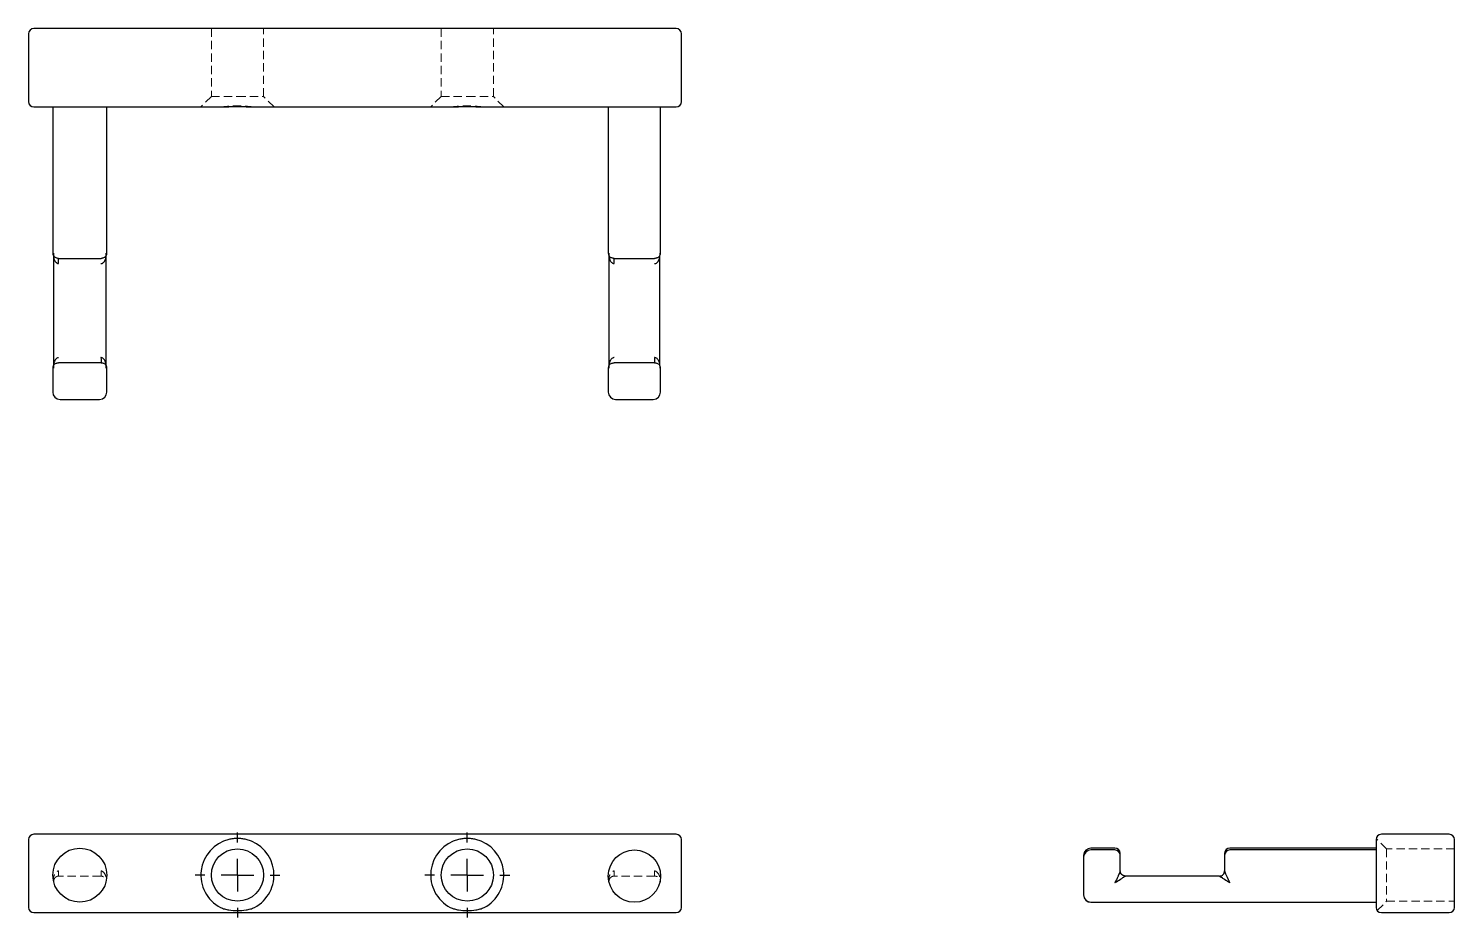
# Model space of a CAD drawing. Header units: millimetres. Extents: x 33 to 251, y 50 to 186.
import ezdxf

# ---------------------------------------------------------------- set-up
doc = ezdxf.new("R2010")
doc.units = ezdxf.units.MM
doc.linetypes.add('HIDDEN', pattern=[1.905, 1.27, -0.635])
doc.layers.add('10', color=7, linetype='Continuous')

# ---------------------------------------------------------------- blocks, each defined once
blk = doc.blocks.new('SW_CENTERMARKSYMBOL_0')
at = {"layer": '10', "color": 0}
for p, q in [((0, 5), (0, 6.5)), ((0, 0), (0, 2.5)), ((-5, 0), (-6.5, 0)), ((0, 0), (-2.5, 0)), ((0, 0), (0, -2.5)), ((0, 0), (2.5, 0)), ((5, 0), (6.5, 0)), ((0, -5), (0, -6.5))]:
    blk.add_line(p, q, dxfattribs=at)
blk = doc.blocks.new('SW_CENTERMARKSYMBOL_1')
at = {"layer": '10', "color": 0}
for p, q in [((0, 5), (0, 6.5)), ((0, 0), (0, 2.5)), ((-5, 0), (-6.5, 0)), ((0, 0), (-2.5, 0)), ((0, 0), (0, -2.5)), ((0, 0), (2.5, 0)), ((5, 0), (6.5, 0)), ((0, -5), (0, -6.5))]:
    blk.add_line(p, q, dxfattribs=at)

msp = doc.modelspace()

# ---------------------------------------------------------------- linework, layer by layer
at = {"color": 7, "linetype": 'Continuous', "lineweight": 25}
for p, q in [((132.2, 186.4), (33.8, 186.4)), ((33, 185.6), (33, 175.2)), ((133, 175.2), (133, 185.6)), ((33.8, 174.4), (63.67, 174.4)), ((36.71, 174.4), (36.71, 152)), ((45, 152), (45, 174.4)), ((66.33, 174.4), (98.87, 174.4)), ((101.53, 174.4), (132.2, 174.4)), ((121.8, 174.4), (121.8, 152)), ((129.8, 152), (129.8, 174.4)), ((36.85, 151.56), (36.85, 134.84)), ((36.95, 151.44), (36.92, 151.43)), ((37.58, 151.2), (44.14, 151.2)), ((44.8, 151.44), (44.78, 151.45)), ((44.87, 134.84), (44.87, 151.56)), ((121.9, 151.61), (121.9, 134.79)), ((121.96, 151.52), (121.95, 151.5)), ((122.7, 151.2), (128.9, 151.2)), ((129.66, 151.51), (129.65, 151.54)), ((129.7, 134.79), (129.7, 151.61)), ((36.71, 134.4), (36.71, 130.72)), ((36.91, 134.96), (36.93, 134.95)), ((44.14, 135.2), (37.58, 135.2)), ((44.77, 134.96), (44.79, 134.97)), ((45, 130.72), (45, 134.4)), ((121.8, 134.4), (121.8, 130.72)), ((121.94, 134.89), (121.95, 134.86)), ((128.9, 135.2), (122.7, 135.2)), ((129.64, 134.88), (129.65, 134.9)), ((129.8, 130.72), (129.8, 134.4)), ((37.83, 129.6), (43.88, 129.6)), ((122.92, 129.6), (128.29, 129.6)), ((128.29, 129.6), (128.68, 129.6)), ((33, 62.2), (33, 51.8)), ((132.2, 63), (33.8, 63)), ((133, 51.8), (133, 62.2)), ((239.4, 62.2), (239.4, 51.8)), ((250.6, 63), (240.2, 63)), ((251.4, 51.8), (251.4, 62.2)), ((194.6, 59.76), (194.6, 59.48)), ((194.6, 59.48), (194.6, 58.04)), ((199.4, 60.88), (195.72, 60.88)), ((199.4, 60.6), (195.72, 60.6)), ((200.2, 59.8), (200.2, 60.08)), ((200.2, 57.4), (200.2, 59.8)), ((216.2, 60.08), (216.2, 59.8)), ((216.2, 59.8), (216.2, 57.4)), ((239.4, 60.88), (217, 60.88)), ((239.4, 60.6), (217, 60.6)), ((194.6, 58.04), (194.6, 53.72)), ((215.4, 56.6), (201, 56.6)), ((194.6, 53.72), (194.6, 53.71)), ((195.72, 52.6), (239.4, 52.6)), ((195.72, 52.59), (239.4, 52.59)), ((33.8, 51), (132.2, 51)), ((240.2, 51), (250.6, 51))]:
    msp.add_line(p, q, dxfattribs=at)
at = {"color": 7, "linetype": 'HIDDEN', "lineweight": 18}
for p, q in [((61, 186.4), (61, 176)), ((69, 176), (69, 186.4)), ((96.2, 186.4), (96.2, 176)), ((104.2, 176), (104.2, 186.4)), ((61, 176), (59.4, 174.4)), ((61, 176), (65, 176)), ((65, 176), (69, 176)), ((70.6, 174.4), (69, 176)), ((96.2, 176), (94.6, 174.4)), ((96.2, 176), (100.2, 176)), ((100.2, 176), (104.2, 176)), ((105.8, 174.4), (104.2, 176)), ((36.85, 151.64), (36.85, 151.56)), ((36.88, 152), (36.87, 151.56)), ((44.84, 151.73), (44.84, 152)), ((44.87, 151.56), (44.87, 151.64)), ((121.9, 151.68), (121.9, 151.61)), ((121.93, 152), (121.93, 151.68)), ((129.67, 151.68), (129.67, 152)), ((129.7, 151.61), (129.7, 151.68)), ((36.85, 134.84), (36.85, 134.76)), ((36.87, 134.67), (36.88, 134.4)), ((44.84, 134.4), (44.85, 134.84)), ((44.87, 134.76), (44.87, 134.84)), ((121.9, 134.79), (121.9, 134.72)), ((121.93, 134.72), (121.93, 134.4)), ((129.67, 134.4), (129.67, 134.72)), ((129.7, 134.72), (129.7, 134.79)), ((241, 60.76), (239.4, 62.36)), ((241, 60.76), (241, 52.76)), ((251.4, 60.76), (241, 60.76)), ((200.19, 57.33), (200.2, 57.4)), ((200.26, 57.11), (200.2, 57.4)), ((44.07, 56.6), (37.65, 56.6)), ((128.9, 56.6), (122.7, 56.6)), ((215.4, 56.6), (215.66, 56.65)), ((239.56, 51.32), (241, 52.76)), ((241, 52.76), (251.4, 52.76))]:
    msp.add_line(p, q, dxfattribs=at)
at = {"color": 7, "linetype": 'Continuous', "lineweight": 25}
for centre, radius in [((40.86, 56.74), 4.14), ((65, 56.76), 4), ((100.2, 56.76), 4), ((125.8, 56.6), 4)]:
    msp.add_circle(centre, radius, dxfattribs=at)
for centre, radius, start, end in [((33.8, 185.6), 0.8, 90, 180), ((132.2, 185.6), 0.8, 0, 90), ((33.8, 175.2), 0.8, 180, 270), ((132.2, 175.2), 0.8, 270, 0), ((37.51, 152), 0.8, 180, 223.7265), ((44.2, 152), 0.8, 316.3426, 0), ((122.6, 152), 0.8, 180, 217.2724), ((129, 152), 0.8, 322.897, 0), ((37.51, 134.4), 0.8, 136.3419, 180), ((44.2, 134.4), 0.8, 0, 43.7292), ((122.6, 134.4), 0.8, 142.8968, 180), ((129, 134.4), 0.8, 0, 37.2729), ((37.83, 130.72), 1.12, 180, 270), ((43.88, 130.72), 1.12, 270, 0), ((122.92, 130.72), 1.12, 180, 270), ((128.68, 130.72), 1.12, 270, 0), ((33.8, 62.2), 0.8, 90, 180), ((65, 56.76), 5.6, 103.7291, 242.3395), ((65, 56.76), 5.6, 297.6605, 76.2709), ((100.2, 56.76), 5.6, 103.7291, 242.3395), ((100.2, 56.76), 5.6, 297.6605, 76.2709), ((132.2, 62.2), 0.8, 0, 90), ((240.2, 62.2), 0.8, 90, 180), ((250.6, 62.2), 0.8, 0, 90), ((195.72, 59.76), 1.12, 90, 180), ((195.72, 59.48), 1.12, 90, 180), ((199.4, 60.08), 0.8, 0, 90), ((199.4, 59.8), 0.8, 360, 90), ((217, 60.08), 0.8, 90, 180), ((217, 59.8), 0.8, 90, 180), ((195.72, 53.72), 1.12, 180, 270), ((195.72, 53.71), 1.12, 180, 270), ((33.8, 51.8), 0.8, 180, 270), ((132.2, 51.8), 0.8, 270, 0), ((240.2, 51.8), 0.8, 180, 270), ((250.6, 51.8), 0.8, 270, 0)]:
    msp.add_arc(centre, radius, start, end, dxfattribs=at)
at = {"color": 7, "linetype": 'HIDDEN', "lineweight": 18}
for centre, start, end in [((201, 57.4), 224.55, 239.6915), ((37.65, 55.8), 90, 92.4005), ((44.07, 55.8), 87.5995, 90)]:
    msp.add_arc(centre, 0.8, start, end, dxfattribs=at)
for points, knots in [([(62.4, 174.4), (62.6, 174.4), (62.81, 174.42), (63.24, 174.46), (63.46, 174.48), (64.11, 174.53), (64.55, 174.56), (65.44, 174.56), (65.89, 174.53), (66.54, 174.48), (66.76, 174.46), (67.19, 174.42), (67.4, 174.4), (67.6, 174.4)], [0, 0, 0, 0, 0.125, 0.125, 0.25, 0.25, 0.5, 0.5, 0.75, 0.75, 0.875, 0.875, 1, 1, 1, 1]), ([(97.6, 174.4), (97.8, 174.4), (98.01, 174.42), (98.44, 174.46), (98.66, 174.48), (99.31, 174.53), (99.75, 174.56), (100.64, 174.56), (101.09, 174.53), (101.74, 174.48), (101.96, 174.46), (102.39, 174.42), (102.6, 174.4), (102.8, 174.4)], [0, 0, 0, 0, 0.125, 0.125, 0.25, 0.25, 0.5, 0.5, 0.75, 0.75, 0.875, 0.875, 1, 1, 1, 1]), ([(36.94, 151.45), (36.93, 151.46), (36.85, 151.53), (36.78, 151.72), (36.84, 151.9), (36.88, 152)], [0, 0, 0, 0, 0.074777, 0.457694, 1, 1, 1, 1]), ([(36.91, 151.42), (36.89, 151.43), (36.87, 151.46), (36.86, 151.54), (36.85, 151.58)], [0, 0, 0, 0, 0.514911, 1, 1, 1, 1]), ([(44.84, 152), (44.87, 151.9), (44.94, 151.72), (44.87, 151.53), (44.79, 151.46), (44.78, 151.45)], [0, 0, 0, 0, 0.544789, 0.926223, 1, 1, 1, 1]), ([(44.87, 151.56), (44.86, 151.52), (44.85, 151.45), (44.83, 151.44), (44.82, 151.43)], [0, 0, 0, 0, 0.4799663, 1, 1, 1, 1]), ([(121.97, 151.52), (121.93, 151.58), (121.83, 151.73), (121.89, 151.9), (121.93, 152)], [0, 0, 0, 0, 0.385666, 1, 1, 1, 1]), ([(121.94, 151.49), (121.94, 151.5), (121.92, 151.51), (121.91, 151.57), (121.9, 151.6)], [0, 0, 0, 0, 0.51952, 1, 1, 1, 1]), ([(129.67, 152), (129.71, 151.89), (129.77, 151.73), (129.67, 151.58), (129.63, 151.52)], [0, 0, 0, 0, 0.633234, 1, 1, 1, 1]), ([(129.69, 151.58), (129.69, 151.56), (129.68, 151.51), (129.67, 151.5), (129.66, 151.5)], [0, 0, 0, 0, 0.474329, 1, 1, 1, 1]), ([(36.88, 134.4), (36.84, 134.5), (36.78, 134.68), (36.84, 134.87), (36.93, 134.94), (36.94, 134.95)], [0, 0, 0, 0, 0.544741, 0.9262294, 1, 1, 1, 1]), ([(36.85, 134.84), (36.86, 134.88), (36.87, 134.95), (36.89, 134.96), (36.9, 134.97)], [0, 0, 0, 0, 0.479948, 1, 1, 1, 1]), ([(44.78, 134.95), (44.79, 134.94), (44.87, 134.87), (44.94, 134.68), (44.87, 134.5), (44.84, 134.4)], [0, 0, 0, 0, 0.074754, 0.457911, 1, 1, 1, 1]), ([(44.81, 134.98), (44.82, 134.97), (44.85, 134.94), (44.86, 134.86), (44.87, 134.82)], [0, 0, 0, 0, 0.514915, 1, 1, 1, 1]), ([(121.93, 134.4), (121.89, 134.51), (121.83, 134.67), (121.93, 134.82), (121.97, 134.88)], [0, 0, 0, 0, 0.633223, 1, 1, 1, 1]), ([(121.91, 134.82), (121.91, 134.84), (121.92, 134.89), (121.93, 134.9), (121.94, 134.9)], [0, 0, 0, 0, 0.474325, 1, 1, 1, 1]), ([(129.63, 134.88), (129.67, 134.82), (129.77, 134.67), (129.71, 134.5), (129.67, 134.4)], [0, 0, 0, 0, 0.385715, 1, 1, 1, 1]), ([(129.66, 134.91), (129.66, 134.9), (129.68, 134.89), (129.69, 134.83), (129.7, 134.8)], [0, 0, 0, 0, 0.519521, 1, 1, 1, 1]), ([(36.88, 55.58), (36.88, 55.58), (36.88, 55.58), (36.8, 55.86), (36.78, 56.31), (37.02, 57.01), (37.35, 57.34), (37.58, 57.4)], [-0.2656982, -0.2656982, -0.2656982, -0.2656982, -0.2649599, -0.2649599, -0.1586806, -0.105541, 0.0007383, 0.0007383, 0.0007383, 0.0007383]), ([(44.14, 57.4), (44.37, 57.34), (44.7, 57), (44.94, 56.31), (44.92, 55.86), (44.84, 55.58), (44.84, 55.58), (44.84, 55.58)], [-0.2664366, -0.2664366, -0.2664366, -0.2664366, -0.1601573, -0.1070176, -0.0007383, -0.0007383, 0, 0, 0, 0]), ([(121.93, 55.6), (121.93, 55.6), (121.93, 55.6), (121.85, 55.89), (121.85, 56.34), (122.12, 57.03), (122.46, 57.35), (122.7, 57.4)], [-0.2668788, -0.2668788, -0.2668788, -0.2668788, -0.2661411, -0.2661411, -0.1593895, -0.1060138, 0.0007378, 0.0007378, 0.0007378, 0.0007378]), ([(128.9, 57.4), (129.14, 57.35), (129.48, 57.03), (129.75, 56.34), (129.75, 55.89), (129.67, 55.6), (129.67, 55.6), (129.67, 55.6)], [-0.2676166, -0.2676166, -0.2676166, -0.2676166, -0.1608651, -0.1074893, -0.0007378, -0.0007378, 0, 0, 0, 0]), ([(200.2, 57.4), (200.2, 57.34), (200.07, 57), (199.76, 56.31), (199.54, 55.86), (199.4, 55.58), (199.4, 55.58), (199.4, 55.58)], [-0.2664366, -0.2664366, -0.2664366, -0.2664366, -0.1601573, -0.1070176, -0.0007383, -0.0007383, 0, 0, 0, 0]), ([(200.69, 56.66), (200.6, 56.71), (200.43, 56.8), (200.34, 56.96), (200.3, 57.03)], [0, 0, 0, 0, 0.564014, 1, 1, 1, 1]), ([(201, 56.6), (200.89, 56.61), (200.69, 56.63), (200.54, 56.75), (200.47, 56.81)], [0, 0, 0, 0, 0.532923, 1, 1, 1, 1]), ([(217, 55.58), (217, 55.58), (217, 55.58), (216.86, 55.86), (216.64, 56.31), (216.33, 57.01), (216.2, 57.34), (216.2, 57.4)], [-0.2656982, -0.2656982, -0.2656982, -0.2656982, -0.2649599, -0.2649599, -0.1586806, -0.105541, 0.0007383, 0.0007383, 0.0007383, 0.0007383]), ([(37.61, 56.6), (37.39, 56.59), (37.09, 56.43), (36.85, 56.02), (36.83, 55.75), (36.88, 55.58), (36.88, 55.58), (36.88, 55.58)], [-0.2656982, -0.2656982, -0.2656982, -0.2656982, -0.1594189, -0.1062793, 0, 0, 0.0007383, 0.0007383, 0.0007383, 0.0007383]), ([(122.7, 56.6), (122.48, 56.6), (122.17, 56.45), (121.91, 56.05), (121.88, 55.77), (121.93, 55.6), (121.93, 55.6), (121.93, 55.6)], [-0.2668788, -0.2668788, -0.2668788, -0.2668788, -0.1601273, -0.1067515, 0, 0, 0.0007378, 0.0007378, 0.0007378, 0.0007378]), ([(199.4, 55.58), (199.4, 55.58), (199.4, 55.58), (199.69, 55.75), (200.12, 56.02), (200.74, 56.43), (201, 56.59), (201, 56.6)], [-0.2664366, -0.2664366, -0.2664366, -0.2664366, -0.2656982, -0.2656982, -0.1594189, -0.1062793, 0, 0, 0, 0]), ([(215.4, 56.6), (215.4, 56.59), (215.66, 56.43), (216.28, 56.02), (216.71, 55.75), (217, 55.58), (217, 55.58), (217, 55.58)], [-0.2656982, -0.2656982, -0.2656982, -0.2656982, -0.1594189, -0.1062793, 0, 0, 0.0007383, 0.0007383, 0.0007383, 0.0007383])]:
    msp.add_open_spline(points, degree=3, knots=knots, dxfattribs=at)
at = {"color": 7, "linetype": 'Continuous', "lineweight": 25}
for points, knots in [([(66.33, 174.4), (66.11, 174.4), (65.89, 174.4), (65.45, 174.41), (65.23, 174.41), (64.78, 174.41), (64.55, 174.41), (64.11, 174.4), (63.89, 174.4), (63.67, 174.4)], [0, 0, 0, 0, 0.25, 0.25, 0.5, 0.5, 0.75, 0.75, 1, 1, 1, 1]), ([(101.53, 174.4), (101.31, 174.4), (101.09, 174.4), (100.65, 174.41), (100.43, 174.41), (99.98, 174.41), (99.75, 174.41), (99.31, 174.4), (99.09, 174.4), (98.87, 174.4)], [0, 0, 0, 0, 0.25, 0.25, 0.5, 0.5, 0.75, 0.75, 1, 1, 1, 1]), ([(36.87, 151.56), (36.87, 151.5), (36.85, 151.29), (36.94, 151), (37.09, 150.73), (37.24, 150.55), (37.4, 150.45), (37.52, 150.41), (37.59, 150.4), (37.61, 150.4)], [0, 0, 0, 0, 0.1366886, 0.4386801, 0.5981312, 0.761112, 0.8918003, 0.9479453, 1, 1, 1, 1]), ([(37.58, 151.2), (37.52, 151.2), (37.39, 151.21), (37.2, 151.27), (37.04, 151.35), (36.97, 151.42), (36.94, 151.45)], [0, 0, 0, 0, 0.190194, 0.436236, 0.748738, 1, 1, 1, 1]), ([(44.1, 150.4), (44.13, 150.4), (44.19, 150.41), (44.32, 150.45), (44.48, 150.55), (44.64, 150.74), (44.78, 151.02), (44.86, 151.29), (44.85, 151.49), (44.85, 151.55)], [0, 0, 0, 0, 0.052586, 0.109335, 0.241517, 0.406449, 0.591087, 0.880527, 1, 1, 1, 1]), ([(44.78, 151.45), (44.74, 151.42), (44.67, 151.35), (44.51, 151.27), (44.32, 151.21), (44.19, 151.2), (44.14, 151.2)], [0, 0, 0, 0, 0.275798, 0.577511, 0.815582, 1, 1, 1, 1]), ([(121.93, 151.59), (121.92, 151.52), (121.91, 151.3), (122.01, 151.01), (122.16, 150.73), (122.32, 150.55), (122.48, 150.45), (122.61, 150.41), (122.67, 150.4), (122.7, 150.4)], [0, 0, 0, 0, 0.151258, 0.443929, 0.608188, 0.766953, 0.894413, 0.949205, 1, 1, 1, 1]), ([(122.7, 151.2), (122.64, 151.2), (122.51, 151.21), (122.33, 151.26), (122.14, 151.35), (122.01, 151.44), (121.98, 151.51), (121.97, 151.52)], [0, 0, 0, 0, 0.152034, 0.347629, 0.594613, 0.898937, 1, 1, 1, 1]), ([(128.9, 150.4), (128.93, 150.4), (128.99, 150.41), (129.12, 150.45), (129.28, 150.55), (129.44, 150.74), (129.59, 151.02), (129.69, 151.3), (129.68, 151.51), (129.67, 151.57)], [0, 0, 0, 0, 0.051362, 0.106791, 0.235805, 0.396581, 0.58059, 0.864581, 1, 1, 1, 1]), ([(129.63, 151.52), (129.63, 151.51), (129.6, 151.45), (129.47, 151.36), (129.28, 151.26), (129.09, 151.21), (128.96, 151.2), (128.9, 151.2)], [0, 0, 0, 0, 0.074718, 0.389108, 0.643641, 0.844524, 1, 1, 1, 1]), ([(37.61, 136), (37.59, 136), (37.52, 135.99), (37.4, 135.95), (37.24, 135.85), (37.08, 135.66), (36.94, 135.38), (36.85, 135.11), (36.87, 134.91), (36.87, 134.85)], [0, 0, 0, 0, 0.052587, 0.109336, 0.241522, 0.40646, 0.591099, 0.880549, 1, 1, 1, 1]), ([(44.85, 134.84), (44.85, 134.9), (44.86, 135.11), (44.77, 135.4), (44.63, 135.67), (44.48, 135.85), (44.32, 135.95), (44.19, 135.99), (44.13, 136), (44.1, 136)], [0, 0, 0, 0, 0.136698, 0.438682, 0.598135, 0.76112, 0.891808, 0.94795, 1, 1, 1, 1]), ([(122.7, 136), (122.67, 136), (122.61, 135.99), (122.48, 135.95), (122.32, 135.85), (122.16, 135.66), (122.01, 135.38), (121.91, 135.1), (121.92, 134.89), (121.93, 134.83)], [0, 0, 0, 0, 0.051362, 0.106791, 0.235806, 0.396583, 0.580592, 0.864584, 1, 1, 1, 1]), ([(129.67, 134.81), (129.68, 134.88), (129.69, 135.1), (129.59, 135.39), (129.44, 135.67), (129.28, 135.85), (129.12, 135.95), (128.99, 135.99), (128.93, 136), (128.9, 136)], [0, 0, 0, 0, 0.15126, 0.443929, 0.608189, 0.766955, 0.894414, 0.949206, 1, 1, 1, 1]), ([(36.94, 134.95), (36.97, 134.98), (37.04, 135.05), (37.21, 135.13), (37.39, 135.19), (37.52, 135.2), (37.58, 135.2)], [0, 0, 0, 0, 0.27581, 0.577524, 0.815591, 1, 1, 1, 1]), ([(44.14, 135.2), (44.2, 135.2), (44.33, 135.19), (44.52, 135.13), (44.68, 135.05), (44.75, 134.98), (44.78, 134.95)], [0, 0, 0, 0, 0.190168, 0.436203, 0.748718, 1, 1, 1, 1]), ([(121.97, 134.88), (121.97, 134.89), (122, 134.95), (122.13, 135.04), (122.32, 135.14), (122.51, 135.19), (122.64, 135.2), (122.7, 135.2)], [0, 0, 0, 0, 0.074719, 0.38911, 0.643644, 0.844526, 1, 1, 1, 1]), ([(128.9, 135.2), (128.96, 135.2), (129.09, 135.19), (129.27, 135.14), (129.46, 135.05), (129.59, 134.96), (129.62, 134.89), (129.63, 134.88)], [0, 0, 0, 0, 0.152029, 0.3476213, 0.5946072, 0.8989348, 1, 1, 1, 1]), ([(66.33, 62.2), (66.11, 62.25), (65.89, 62.29), (65.45, 62.34), (65.23, 62.35), (64.78, 62.35), (64.55, 62.34), (64.11, 62.29), (63.89, 62.25), (63.67, 62.2)], [0, 0, 0, 0, 0.25, 0.25, 0.5, 0.5, 0.75, 0.75, 1, 1, 1, 1]), ([(101.53, 62.2), (101.31, 62.25), (101.09, 62.29), (100.65, 62.34), (100.43, 62.35), (99.98, 62.35), (99.75, 62.34), (99.31, 62.29), (99.09, 62.25), (98.87, 62.2)], [0, 0, 0, 0, 0.25, 0.25, 0.5, 0.5, 0.75, 0.75, 1, 1, 1, 1]), ([(200.2, 57.4), (200.2, 57.35), (200.07, 57.03), (199.76, 56.34), (199.54, 55.89), (199.4, 55.6), (199.4, 55.6), (199.4, 55.6)], [-0.2676166, -0.2676166, -0.2676166, -0.2676166, -0.1608651, -0.1074893, -0.0007378, -0.0007378, 0, 0, 0, 0]), ([(200.49, 56.8), (200.48, 56.81), (200.38, 56.88), (200.29, 57.03), (200.21, 57.21), (200.2, 57.31), (200.19, 57.36)], [0, 0, 0, 0, 0.081433, 0.541177, 0.77039, 1, 1, 1, 1]), ([(200.47, 56.81), (200.46, 56.82), (200.36, 56.88), (200.24, 57.09), (200.21, 57.3), (200.2, 57.4)], [0, 0, 0, 0, 0.058184, 0.529092, 1, 1, 1, 1]), ([(200.99, 56.59), (200.94, 56.6), (200.84, 56.61), (200.66, 56.67), (200.56, 56.75), (200.49, 56.8)], [0, 0, 0, 0, 0.274258, 0.548029, 1, 1, 1, 1]), ([(215.4, 56.6), (215.61, 56.6), (215.82, 56.69), (216.11, 56.98), (216.2, 57.19), (216.2, 57.4)], [0, 0, 0, 0, 0.5, 0.5, 1, 1, 1, 1]), ([(217, 55.6), (217, 55.6), (217, 55.6), (216.86, 55.89), (216.64, 56.34), (216.33, 57.03), (216.2, 57.35), (216.2, 57.4)], [-0.2668788, -0.2668788, -0.2668788, -0.2668788, -0.2661411, -0.2661411, -0.1593895, -0.1060138, 0.0007378, 0.0007378, 0.0007378, 0.0007378]), ([(199.4, 55.6), (199.4, 55.6), (199.4, 55.6), (199.69, 55.77), (200.12, 56.05), (200.74, 56.45), (201, 56.6), (201, 56.6)], [-0.2676166, -0.2676166, -0.2676166, -0.2676166, -0.2668788, -0.2668788, -0.1601273, -0.1067515, 0, 0, 0, 0]), ([(201, 56.6), (200.89, 56.6), (200.78, 56.6), (200.69, 56.66), (200.69, 56.66)], [0, 0, 0, 0, 0.983483, 1, 1, 1, 1]), ([(215.4, 56.6), (215.4, 56.6), (215.66, 56.45), (216.28, 56.05), (216.71, 55.77), (217, 55.6), (217, 55.6), (217, 55.6)], [-0.2668788, -0.2668788, -0.2668788, -0.2668788, -0.1601273, -0.1067515, 0, 0, 0.0007378, 0.0007378, 0.0007378, 0.0007378]), ([(62.4, 51.8), (62.6, 51.7), (62.81, 51.62), (63.24, 51.5), (63.46, 51.45), (64.11, 51.35), (64.55, 51.32), (65.44, 51.32), (65.89, 51.35), (66.54, 51.45), (66.76, 51.5), (67.19, 51.62), (67.4, 51.7), (67.6, 51.8)], [0, 0, 0, 0, 0.125, 0.125, 0.25, 0.25, 0.5, 0.5, 0.75, 0.75, 0.875, 0.875, 1, 1, 1, 1]), ([(97.6, 51.8), (97.8, 51.7), (98.01, 51.62), (98.44, 51.5), (98.66, 51.45), (99.31, 51.35), (99.75, 51.32), (100.64, 51.32), (101.09, 51.35), (101.74, 51.45), (101.96, 51.5), (102.39, 51.62), (102.6, 51.7), (102.8, 51.8)], [0, 0, 0, 0, 0.125, 0.125, 0.25, 0.25, 0.5, 0.5, 0.75, 0.75, 0.875, 0.875, 1, 1, 1, 1])]:
    msp.add_open_spline(points, degree=3, knots=knots, dxfattribs=at)
for points in [[(37.61, 150.4), (37.61, 150.82), (37.6, 151.2), (37.58, 151.2)], [(122.7, 150.4), (122.7, 150.82), (122.7, 151.2), (122.7, 151.2)], [(44.1, 136), (44.1, 135.58), (44.12, 135.2), (44.14, 135.2)], [(128.9, 136), (128.9, 135.58), (128.9, 135.2), (128.9, 135.2)]]:
    msp.add_open_spline(points, degree=3, dxfattribs=at)
at = {"color": 7, "linetype": 'HIDDEN', "lineweight": 18}
for points in [[(37.61, 56.6), (37.61, 56.6), (37.6, 56.98), (37.58, 57.4)], [(44.1, 56.6), (44.1, 56.6), (44.12, 56.98), (44.14, 57.4)], [(122.7, 56.6), (122.7, 56.6), (122.7, 56.98), (122.7, 57.4)], [(128.9, 56.6), (128.9, 56.6), (128.9, 56.98), (128.9, 57.4)], [(44.49, 56.48), (44.37, 56.55), (44.24, 56.59), (44.1, 56.6)], [(129.29, 56.5), (129.17, 56.56), (129.04, 56.6), (128.9, 56.6)]]:
    msp.add_open_spline(points, degree=3, dxfattribs=at)

# ---------------------------------------------------------------- block references
at = {"layer": '10'}
for name, p in [('SW_CENTERMARKSYMBOL_0', (65, 56.76)), ('SW_CENTERMARKSYMBOL_1', (100.2, 56.76))]:
    msp.add_blockref(name, p, dxfattribs=at)

doc.saveas('drawing.dxf')
